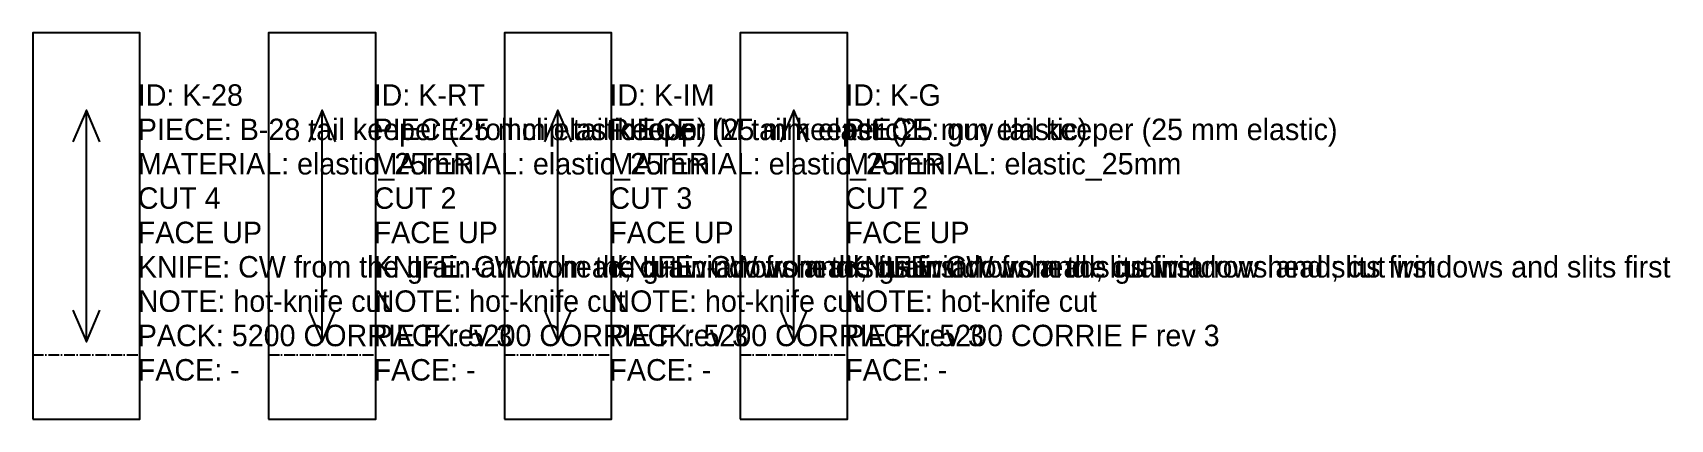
# Model space of a CAD drawing. Header units: millimetres. Extents: x 0 to 382, y 0 to 90.
import ezdxf

# ---------------------------------------------------------------- set-up
doc = ezdxf.new("R2010")
doc.units = ezdxf.units.MM
doc.linetypes.add('DASHDOT', pattern=[3.556, 2.54, -0.508, 0, -0.508])
doc.linetypes.add('DASHED', pattern=[1.524, 1.27, -0.254])
for name, color, linetype in [('CUT', 7, 'Continuous'), ('GRAIN', 5, 'Continuous'), ('INTERNAL', 6, 'Continuous'), ('SEW', 3, 'Continuous'), ('TEXT', 2, 'Continuous')]:
    doc.layers.add(name, color=color, linetype=linetype)

# ---------------------------------------------------------------- blocks, each defined once
blk = doc.blocks.new('K-28_0')
at = {"layer": 'CUT'}
blk.add_lwpolyline([(0, 0), (25, 0), (25, 90), (0, 90)], close=True, dxfattribs=at)
at = {"layer": 'GRAIN'}
for points in [[(15.62, 64.63), (12.5, 72), (9.38, 64.63)], [(12.5, 18), (12.5, 72)], [(9.38, 25.37), (12.5, 18), (15.62, 25.37)]]:
    blk.add_lwpolyline(points, dxfattribs=at)
at = {"layer": 'INTERNAL', "linetype": 'DASHDOT'}
blk.add_lwpolyline([(0, 15), (25, 15)], dxfattribs=at)
at = {"layer": 'SEW', "linetype": 'DASHED'}
blk.add_lwpolyline([(0, 0), (25, 0), (25, 90), (0, 90)], close=True, dxfattribs=at)
at = {"layer": 'TEXT'}
for s, p in [('ID: K-28', (24.5, 73)), ('PIECE: B-28 tail keeper (25 mm elastic loop)', (24.5, 65)), ('MATERIAL: elastic_25mm', (24.5, 57)), ('CUT 4', (24.5, 49)), ('FACE UP', (24.5, 41)), ('KNIFE: CW from the grain-arrow head; cut windows and slits first', (24.5, 33)), ('NOTE: hot-knife cut', (24.5, 25)), ('PACK: 5200 CORRIE F rev 3', (24.5, 17)), ('FACE: -', (24.5, 9))]:
    blk.add_text(s, height=5, dxfattribs=at).set_placement(p)
blk = doc.blocks.new('K-RT_1')
at = {"layer": 'CUT'}
blk.add_lwpolyline([(0, 0), (25, 0), (25, 90), (0, 90)], close=True, dxfattribs=at)
at = {"layer": 'GRAIN'}
for points in [[(15.62, 64.63), (12.5, 72), (9.38, 64.63)], [(12.5, 18), (12.5, 72)], [(9.38, 25.37), (12.5, 18), (15.62, 25.37)]]:
    blk.add_lwpolyline(points, dxfattribs=at)
at = {"layer": 'INTERNAL', "linetype": 'DASHDOT'}
blk.add_lwpolyline([(0, 15), (25, 15)], dxfattribs=at)
at = {"layer": 'SEW', "linetype": 'DASHED'}
blk.add_lwpolyline([(0, 0), (25, 0), (25, 90), (0, 90)], close=True, dxfattribs=at)
at = {"layer": 'TEXT'}
for s, p in [('ID: K-RT', (24.5, 73)), ('PIECE: roll clip tail keeper (25 mm elastic)', (24.5, 65)), ('MATERIAL: elastic_25mm', (24.5, 57)), ('CUT 2', (24.5, 49)), ('FACE UP', (24.5, 41)), ('KNIFE: CW from the grain-arrow head; cut windows and slits first', (24.5, 33)), ('NOTE: hot-knife cut', (24.5, 25)), ('PACK: 5200 CORRIE F rev 3', (24.5, 17)), ('FACE: -', (24.5, 9))]:
    blk.add_text(s, height=5, dxfattribs=at).set_placement(p)
blk = doc.blocks.new('K-IM_2')
at = {"layer": 'CUT'}
blk.add_lwpolyline([(0, 0), (25, 0), (25, 90), (0, 90)], close=True, dxfattribs=at)
at = {"layer": 'GRAIN'}
for points in [[(15.62, 64.63), (12.5, 72), (9.38, 64.63)], [(12.5, 18), (12.5, 72)], [(9.38, 25.37), (12.5, 18), (15.62, 25.37)]]:
    blk.add_lwpolyline(points, dxfattribs=at)
at = {"layer": 'INTERNAL', "linetype": 'DASHDOT'}
blk.add_lwpolyline([(0, 15), (25, 15)], dxfattribs=at)
at = {"layer": 'SEW', "linetype": 'DASHED'}
blk.add_lwpolyline([(0, 0), (25, 0), (25, 90), (0, 90)], close=True, dxfattribs=at)
at = {"layer": 'TEXT'}
for s, p in [('ID: K-IM', (24.5, 73)), ('PIECE: IM tail keeper (25 mm elastic)', (24.5, 65)), ('MATERIAL: elastic_25mm', (24.5, 57)), ('CUT 3', (24.5, 49)), ('FACE UP', (24.5, 41)), ('KNIFE: CW from the grain-arrow head; cut windows and slits first', (24.5, 33)), ('NOTE: hot-knife cut', (24.5, 25)), ('PACK: 5200 CORRIE F rev 3', (24.5, 17)), ('FACE: -', (24.5, 9))]:
    blk.add_text(s, height=5, dxfattribs=at).set_placement(p)
blk = doc.blocks.new('K-G_3')
at = {"layer": 'CUT'}
blk.add_lwpolyline([(0, 0), (25, 0), (25, 90), (0, 90)], close=True, dxfattribs=at)
at = {"layer": 'GRAIN'}
for points in [[(15.62, 64.63), (12.5, 72), (9.38, 64.63)], [(12.5, 18), (12.5, 72)], [(9.38, 25.37), (12.5, 18), (15.62, 25.37)]]:
    blk.add_lwpolyline(points, dxfattribs=at)
at = {"layer": 'INTERNAL', "linetype": 'DASHDOT'}
blk.add_lwpolyline([(0, 15), (25, 15)], dxfattribs=at)
at = {"layer": 'SEW', "linetype": 'DASHED'}
blk.add_lwpolyline([(0, 0), (25, 0), (25, 90), (0, 90)], close=True, dxfattribs=at)
at = {"layer": 'TEXT'}
for s, p in [('ID: K-G', (24.5, 73)), ('PIECE: guy tail keeper (25 mm elastic)', (24.5, 65)), ('MATERIAL: elastic_25mm', (24.5, 57)), ('CUT 2', (24.5, 49)), ('FACE UP', (24.5, 41)), ('KNIFE: CW from the grain-arrow head; cut windows and slits first', (24.5, 33)), ('NOTE: hot-knife cut', (24.5, 25)), ('PACK: 5200 CORRIE F rev 3', (24.5, 17)), ('FACE: -', (24.5, 9))]:
    blk.add_text(s, height=5, dxfattribs=at).set_placement(p)

msp = doc.modelspace()

# ---------------------------------------------------------------- block references
at = {"layer": 'CUT'}
for name, p in [('K-28_0', (0, 0)), ('K-RT_1', (55, 0)), ('K-IM_2', (110, 0)), ('K-G_3', (165, 0))]:
    msp.add_blockref(name, p, dxfattribs=at)

doc.saveas('drawing.dxf')
